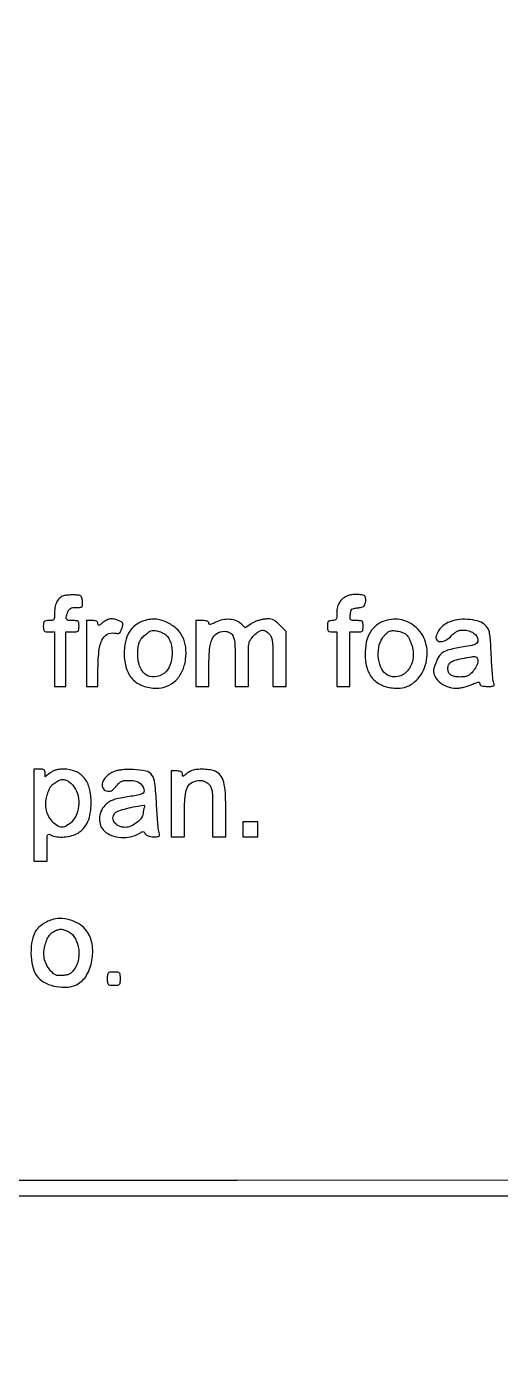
# Model space of a CAD drawing. Extents: x 56 to 1133, y 13 to 780.
# Drawn here: x 1045.7 to 1067, y 685.4 to 745.6 of the extents above; entities that cross this region are included whole.
import ezdxf

# ---------------------------------------------------------------- set-up
doc = ezdxf.new("R2010")
doc.units = 0
doc.header["$MEASUREMENT"] = 0

msp = doc.modelspace()

# ---------------------------------------------------------------- linework, layer by layer
for points in [[(1017.40694, 575.895877, -0.000001), (1070.584681, 576.252606, -0.000002), (1122.697079, 576.601864, -0.000762)], [(949.508039, 401.901185, -0.000001), (949.529232, 360.757398, -0.000095)], [(949.909968, 360.762414, -0.000001), (949.931161, 401.901185, -0.259795)], [(529.032925, 286.436984, -0.000002), (529.83462, 265.012438, -0.000004), (530.769888, 240.009811, -0.000003), (531.839084, 211.4154, 0.000001), (532.991169, 180.601107, 0.000001), (534.178651, 148.843697, 0.000001), (535.23949, 120.47627, 0.000003), (535.941746, 101.701946, 0.000115)], [(1130.14234, 577.288816, 0.000001), (1112.945079, 577.188951, 0.000111)], [(982.119406, 692.959489, 0.000005), (1054.580027, 692.958571, 0.000005), (1127.038215, 692.959144, 0.035582)], [(709.138363, 517.551959, 0.000072), (709.121796, 442.82444, 0.000019), (709.1172, 324.090018, -0.000009), (709.114218, 161.564965, -0.000147)], [(709.450724, 554.916273, 0.000002), (709.414274, 575.305401, 0.198447)], [(528.70788, 577.073614, 0.000003), (528.686579, 549.005158, 0.000159)], [(1130.319428, 549.297508, 0.000003), (1130.298148, 577.178284, 0.310328)], [(999.895262, 130.411957, -0.000016), (999.889323, 214.686923, -0.00001), (999.8874, 314.7966)], [(977.723738, 697.380759, -0.000011), (977.722823, 736.358283, -0.000011), (977.723684, 775.335814, -0.056695)], [(1131.442712, 775.016829, -0.000014), (1131.443689, 736.357733, -0.000014), (1131.442532, 697.691612, -0.046875)], [(949.534419, 437.103757, -0.000003), (949.50785, 417.314747, -0.198562)], [(949.93135, 417.399347, -0.000003), (949.904781, 437.177782, -0.000198)], [(1128.344614, 779.62665, 0.000013), (1110.344032, 779.647327, 0.00022)], [(1087.762707, 779.662731, 0.000072), (1054.539, 779.665964, 0.000045), (1012.645805, 779.660199, 0.000367), (993.484772, 779.641753, 0.000073), (980.860027, 779.618477, 0.065274)], [(980.964373, 778.942442, -0.000031), (995.954599, 778.96117, -0.000293), (1016.87865, 778.973761, -0.000057), (1054.7505, 778.970064), (1128.6063, 778.9545)], [(1128.2679, 693.6777), (1055.1312, 693.652906, -0.000069), (1021.112034, 693.6461, -0.000238), (999.008298, 693.655279, -0.000033), (982.023297, 693.671557, -0.028092)], [(1130.3406, 435.948782, 0.000028), (1130.336459, 510.110125, 0.000161)]]:
    msp.add_lwpolyline(points, format="xyb")
for points in [[(1047.369894, 719.972908, 0.116499), (1047.186776, 719.888441, 0.09524), (1047.044714, 719.725404, 0.079387), (1046.95503, 719.493079, 0.052539), (1046.925, 719.208076, -0.013569), (1046.918917, 718.983968, -0.140248), (1046.889017, 718.897506, -0.207556), (1046.822711, 718.856866, -0.035156), (1046.6712, 718.8462, 0.030723), (1046.528356, 718.837415, 0.167168), (1046.4597, 718.8039, 0.167168), (1046.426185, 718.735244, 0.030723), (1046.4174, 718.5924, 0.030723), (1046.426185, 718.449556, 0.167168), (1046.4597, 718.3809, 0.167168), (1046.528356, 718.347385, 0.030723), (1046.6712, 718.3386), (1046.925, 718.3386), (1046.925, 717.1119), (1046.925, 715.8852), (1047.1788, 715.8852), (1047.4326, 715.8852), (1047.4326, 717.1119), (1047.4326, 718.3386), (1047.7287, 718.3386, 0.021354), (1047.903063, 718.34605, 0.157079), (1047.978975, 718.377879, 0.185552), (1048.015344, 718.445212, 0.032088), (1048.0248, 718.5924, 0.032088), (1048.015344, 718.739588, 0.185552), (1047.978975, 718.806921, 0.157079), (1047.903063, 718.83875, 0.021354), (1047.7287, 718.8462, -0.030351), (1047.529779, 718.858286, -0.237283), (1047.454851, 718.908164, -0.201136), (1047.443202, 719.00432, -0.021729), (1047.515106, 719.221393, -0.054283), (1047.571586, 719.332092, -0.12019), (1047.640413, 719.396382, -0.0989), (1047.740278, 719.428915, -0.029452), (1047.901166, 719.4384, 0.017801), (1048.088581, 719.445075, 0.179493), (1048.158551, 719.47686, 0.200911), (1048.18665, 719.544707, 0.023061), (1048.17821, 719.71335, 0.030637), (1048.153168, 719.871154, 0.157788), (1048.10888, 719.946462, 0.147266), (1048.027089, 719.984344, 0.025592), (1047.8556, 719.999844, 0.013175), (1047.728346, 720.00145, 0.010419), (1047.590783, 719.996694, 0.010563), (1047.463231, 719.986913, 0.02565)], [(1060.1226, 719.970853, 0.073887), (1059.90793, 719.854143, 0.084117), (1059.747296, 719.68428, 0.081924), (1059.64867, 719.467033, 0.065764), (1059.615, 719.212153, -0.013751), (1059.609055, 718.996021, -0.117801), (1059.581627, 718.903945, -0.207488), (1059.522029, 718.859796, -0.057165), (1059.4035, 718.8462, 0.047675), (1059.291453, 718.835492, 0.173074), (1059.230775, 718.79967, 0.144586), (1059.200226, 718.72891, 0.030103), (1059.192, 718.5924, 0.030103), (1059.200226, 718.45589, 0.144586), (1059.230775, 718.38513, 0.173074), (1059.291453, 718.349308, 0.047675), (1059.4035, 718.3386), (1059.615, 718.3386), (1059.615, 717.1119), (1059.615, 715.8852), (1059.9111, 715.8852), (1060.2072, 715.8852), (1060.2072, 717.1119), (1060.2072, 718.3386), (1060.5033, 718.3386, 0.021354), (1060.677663, 718.34605, 0.157079), (1060.753575, 718.377879, 0.185552), (1060.789944, 718.445212, 0.032088), (1060.7994, 718.5924, 0.0323), (1060.789853, 718.740034, 0.187623), (1060.753128, 718.807244, 0.155702), (1060.67633, 718.838888, 0.020485), (1060.49794, 718.8462, -0.018096), (1060.312161, 718.852926, -0.180168), (1060.2425, 718.88478, -0.199988), (1060.214538, 718.952684, -0.022999), (1060.22299, 719.12115, -0.03273), (1060.248623, 719.278431, -0.15421), (1060.294539, 719.35626, -0.138452), (1060.37975, 719.398121, -0.024563), (1060.557761, 719.421821, 0.026918), (1060.723749, 719.444716, 0.108838), (1060.816988, 719.484988, 0.137121), (1060.873058, 719.555223, 0.053123), (1060.909582, 719.675405, 0.042554), (1060.919224, 719.767937, 0.051109), (1060.91194, 719.855109, 0.059005), (1060.889962, 719.925322, 0.14676), (1060.85512, 719.965639, 0.114412), (1060.734925, 720.008001, 0.02598), (1060.517742, 720.020844, 0.027854), (1060.291032, 720.009823, 0.061627)], [(1049.093709, 718.75546, -0.010926), (1048.97142, 718.66352, -0.109252), (1048.912961, 718.638447, -0.356195), (1048.882256, 718.655095, -0.097709), (1048.8708, 718.71316, 0.138258), (1048.85423, 718.771938, 0.135427), (1048.809302, 718.813963, 0.087976), (1048.73155, 718.838639, 0.032965), (1048.617, 718.8462), (1048.3632, 718.8462), (1048.3632, 717.3657), (1048.3632, 715.8852), (1048.617, 715.8852), (1048.8708, 715.8852), (1048.874484, 716.58315, -0.022328), (1048.917305, 717.440097, -0.080555), (1049.054955, 717.967415, -0.160204), (1049.292209, 718.230502, -0.18111), (1049.626439, 718.284762, 0.038924), (1049.75881, 718.268856, 0.152094), (1049.837486, 718.289794, 0.138797), (1049.894461, 718.353076, 0.030443), (1049.951535, 718.489474, 0.024081), (1049.995073, 718.636837, 0.143861), (1049.991378, 718.716, 0.16824), (1049.945828, 718.773997, 0.036053), (1049.831837, 718.836212, 0.045958), (1049.621545, 718.909578, 0.088428), (1049.444044, 718.921565, 0.090227), (1049.275704, 718.871525, 0.049444)], [(1050.9435, 718.837502, 0.088631), (1050.560261, 718.640363, 0.095215), (1050.28014, 718.326741, 0.08337), (1050.111403, 717.895316, 0.051663), (1050.0552, 717.352828, 0.073374), (1050.151262, 716.701749, 0.114247), (1050.432114, 716.211773, 0.119713), (1050.888487, 715.909815, 0.085754), (1051.4934, 715.802774, 0.095802), (1051.970658, 715.893062, 0.099277), (1052.373071, 716.154358, 0.092808), (1052.663042, 716.567563, 0.07278), (1052.815433, 717.0945, 0.062489), (1052.82175, 717.64857, 0.08953), (1052.680666, 718.117926, 0.093754), (1052.390949, 718.493121, 0.075121), (1051.9622, 718.77178, 0.034551), (1051.696564, 718.870948, 0.056008), (1051.459513, 718.913184, 0.056061), (1051.219162, 718.90174, 0.034693)], [(1054.17945, 718.776055, -0.011474), (1054.016557, 718.695821, -0.071545), (1053.927723, 718.669129, -0.227365), (1053.882016, 718.683173, -0.209375), (1053.8622, 718.72842, 0.188732), (1053.842292, 718.779282, 0.11198), (1053.787879, 718.816637, 0.06816), (1053.696398, 718.839264, 0.026597), (1053.5661, 718.8462), (1053.27, 718.8462), (1053.27, 717.3657), (1053.27, 715.8852), (1053.5661, 715.8852), (1053.8622, 715.8852), (1053.862672, 716.71005, -0.018801), (1053.894281, 717.537757, -0.080248), (1054.009493, 718.01701, -0.154443), (1054.22488, 718.271413, -0.141379), (1054.555483, 718.3668, -0.125907), (1054.812483, 718.301041, -0.185062), (1054.96173, 718.125217, -0.074853), (1055.031155, 717.761116, -0.009746), (1055.0466, 716.96883), (1055.0466, 715.8852), (1055.3427, 715.8852), (1055.6388, 715.8852), (1055.6388, 716.906908, -0.003663), (1055.643698, 717.575428, -0.044481), (1055.670188, 717.830321, -0.099956), (1055.739092, 717.997136, -0.048648), (1055.886092, 718.175908, -0.039791), (1056.087587, 718.347652, -0.128837), (1056.250117, 718.410701, -0.157278), (1056.402868, 718.380022, -0.068906), (1056.5694, 718.254, -0.098214), (1056.66144, 718.116416, -0.065405), (1056.710942, 717.932683, -0.029226), (1056.733558, 717.628109, -0.00392), (1056.7386, 716.985), (1056.7386, 715.8852), (1057.0347, 715.8852), (1057.3308, 715.8852), (1057.3308, 717.12036), (1057.3308, 718.35552), (1057.032415, 718.653905, 0.019905), (1056.849661, 718.82266, 0.085097), (1056.722529, 718.898178, 0.093288), (1056.583418, 718.923518, 0.026603), (1056.363342, 718.910508, 0.033076), (1056.20333, 718.88166, 0.023603), (1056.028934, 718.829297, 0.023953), (1055.866724, 718.763229, 0.046057), (1055.745473, 718.692717), (1055.498291, 718.516709), (1055.327161, 718.687839, 0.105071), (1055.101849, 718.83418, 0.072612), (1054.804253, 718.901254, 0.06821), (1054.480644, 718.881977, 0.07135)], [(1061.782393, 718.843288, 0.094796), (1061.400558, 718.644527, 0.093051), (1061.116118, 718.31776, 0.080766), (1060.94214, 717.86855, 0.052128), (1060.884, 717.3124, 0.076319), (1060.982075, 716.673609, 0.11718), (1061.267566, 716.195153, 0.119408), (1061.733164, 715.90206, 0.081212), (1062.353701, 715.8006, 0.182132), (1063.108266, 716.084892, 0.137932), (1063.594334, 716.833251, 0.129708), (1063.635188, 717.762803, 0.155883), (1063.199769, 718.517439, 0.059226), (1062.881393, 718.744671, 0.069008), (1062.53426, 718.876829, 0.069233), (1062.165216, 718.909286, 0.060172)], [(1064.736539, 718.809145, 0.051932), (1064.491171, 718.687732, 0.062817), (1064.292957, 718.52456, 0.067273), (1064.15187, 718.327871, 0.074895), (1064.074386, 718.107702, 0.261529), (1064.124609, 717.957518, 0.209028), (1064.289013, 717.902239, 0.109806), (1064.539627, 717.981551, 0.073684), (1064.7756, 718.1694, -0.033455), (1064.9025, 718.288226, -0.05848), (1065.023683, 718.365702, -0.063902), (1065.151621, 718.408722, -0.049227), (1065.298318, 718.4232, -0.06778), (1065.550715, 718.388827, -0.083916), (1065.765209, 718.288332, -0.099114), (1065.908914, 718.139427, -0.143483), (1065.96, 717.96507, -0.12591), (1065.931854, 717.855071, -0.160315), (1065.855792, 717.783946, -0.060678), (1065.692539, 717.731159, -0.006662), (1065.30435, 717.661239, 0.017158), (1064.6696, 717.5331, 0.097937), (1064.35829, 717.390794, 0.124583), (1064.161386, 717.156497, 0.034966), (1063.982203, 716.709315, 0.179438), (1063.995815, 716.399422, 0.109893), (1064.210239, 716.097734, 0.093272), (1064.570097, 715.878101, 0.091891), (1064.9871, 715.802774, 0.037003), (1065.142581, 715.815009, 0.019828), (1065.331713, 715.851805, 0.019639), (1065.522701, 715.904884, 0.028948), (1065.68505, 715.967522, -0.009321), (1065.87873, 716.051118, -0.069314), (1065.975689, 716.075918, -0.2315), (1066.023965, 716.058679, -0.195649), (1066.0446, 716.007964, 0.190381), (1066.066538, 715.952437, 0.120235), (1066.12561, 715.913823, 0.065188), (1066.230051, 715.891623, 0.019815), (1066.392051, 715.8852, 0.011448), (1066.587003, 715.889664, 0.110382), (1066.666485, 715.911291, 0.293202), (1066.6916, 715.955686, 0.09244), (1066.672624, 716.03325, -0.079056), (1066.644188, 716.137415, -0.004597), (1066.611314, 716.466621, -0.006883), (1066.581051, 716.861095, -0.005004), (1066.557823, 717.300656, 0.003764), (1066.523248, 717.987254, 0.033857), (1066.485556, 718.285943, 0.07733), (1066.418625, 718.470692, 0.071182), (1066.297273, 718.632311, 0.117077), (1066.022225, 718.801524, 0.05145), (1065.602016, 718.893564, 0.049593), (1065.14126, 718.899885, 0.067688)], [(1051.92219, 718.20646, -0.139576), (1052.146656, 717.846733, -0.079211), (1052.209807, 717.333462, -0.079165), (1052.110217, 716.825682, -0.139038), (1051.860652, 716.481936, -0.149664), (1051.41454, 716.309217, -0.194394), (1051.001174, 716.442418, -0.151677), (1050.725515, 716.868714, -0.089157), (1050.66736, 717.47835, -0.020271), (1050.699391, 717.736863, -0.063394), (1050.749467, 717.904409, -0.072969), (1050.835619, 718.040993, -0.033306), (1050.98355, 718.192034, -0.024182), (1051.137276, 718.316565, -0.070515), (1051.257386, 718.380893, -0.086673), (1051.375828, 718.402201, -0.050662), (1051.51976, 718.388318, -0.032129), (1051.629322, 718.358981, -0.024646), (1051.744662, 718.31356, -0.02519), (1051.84871, 718.260077, -0.052647)], [(1062.75099, 718.20646, -0.07198), (1062.813533, 718.130916, -0.023015), (1062.883845, 718.002755, -0.02243), (1062.949976, 717.850982, -0.023272), (1063.001343, 717.69573, -0.111315), (1063.032231, 717.093872, -0.134479), (1062.793153, 716.583121, -0.16429), (1062.369351, 716.329096, -0.178279), (1061.894514, 716.395308, -0.157857), (1061.632316, 716.667733, -0.079351), (1061.492145, 717.129407, -0.075256), (1061.499206, 717.639945, -0.109522), (1061.66655, 718.056221, -0.022466), (1061.748744, 718.165395, -0.024425), (1061.838262, 718.263612, -0.024888), (1061.922558, 718.339522, -0.099045), (1061.9838, 718.371864, -0.083456), (1062.161974, 718.393694, -0.041958), (1062.38738, 718.364573, -0.042005), (1062.603215, 718.29868, -0.089058)], [(1065.96, 717.033791, -0.07819), (1065.944751, 716.936872, -0.031964), (1065.895663, 716.812543, -0.030654), (1065.824803, 716.683212, -0.03426), (1065.74098, 716.568491, -0.03319), (1065.61161, 716.433965, -0.078582), (1065.495805, 716.357805, -0.076364), (1065.360073, 716.31988, -0.030018), (1065.1657, 716.3082, -0.041432), (1064.907494, 716.329633, -0.11044), (1064.737197, 716.398764, -0.146322), (1064.640599, 716.519546, -0.096301), (1064.6064, 716.695461, -0.106402), (1064.641458, 716.858341, -0.135289), (1064.73929, 716.976165, -0.083143), (1064.924499, 717.064035, -0.022145), (1065.243449, 717.139659, -0.006), (1065.686861, 717.218755, -0.077959), (1065.853971, 717.220245, -0.251732), (1065.931341, 717.162651, -0.109858)], [(1045.9944, 710.0901), (1045.9944, 708.0174), (1046.2905, 708.0174), (1046.5866, 708.0174), (1046.5866, 708.654877, -0.003619), (1046.589639, 709.074771, -0.078372), (1046.610575, 709.196081, -0.360464), (1046.663941, 709.228914, -0.087978), (1046.769762, 709.194328, 0.095388), (1047.022575, 709.115792, 0.046433), (1047.361849, 709.109618, 0.045842), (1047.706839, 709.167497, 0.074068), (1047.979869, 709.284774, 0.079144), (1048.236981, 709.506455, 0.072562), (1048.421655, 709.80336, 0.062532), (1048.532775, 710.180317, 0.038968), (1048.571417, 710.64, 0.062209), (1048.494461, 711.287544, 0.110001), (1048.255894, 711.767052, 0.125988), (1047.863381, 712.058901, 0.097277), (1047.338259, 712.162484, 0.028199), (1047.15052, 712.15204, 0.041527), (1046.98858, 712.120061, 0.046256), (1046.848121, 712.065515, 0.050957), (1046.724909, 711.98746), (1046.502, 711.812119), (1046.502, 711.98746, 0.074696), (1046.488976, 712.074154, 0.16857), (1046.450236, 712.127038, 0.12123), (1046.376831, 712.154944, 0.03051), (1046.2482, 712.1628), (1045.9944, 712.1628)], [(1047.746079, 711.436529, -0.111887), (1047.95367, 711.070193, -0.082328), (1048.013617, 710.605953, -0.081593), (1047.920445, 710.143206, -0.106369), (1047.686686, 709.781271, -0.060532), (1047.467414, 709.609513, -0.13465), (1047.264989, 709.552208, -0.136436), (1047.06344, 709.606476, -0.062879), (1046.846984, 709.7744, -0.076468), (1046.671795, 710.01329, -0.065167), (1046.564559, 710.307093, -0.062531), (1046.533771, 710.630471, -0.060098), (1046.582979, 710.955997, -0.016725), (1046.660711, 711.204176, -0.062036), (1046.733497, 711.350758, -0.070614), (1046.835005, 711.465149, -0.025976), (1047.007005, 711.596466, -0.085489), (1047.192484, 711.681432, -0.11858), (1047.374589, 711.685611, -0.102718), (1047.557577, 711.604368, -0.05251)], [(1049.579604, 712.045648, 0.079755), (1049.262899, 711.836506, 0.119507), (1049.079321, 711.562392, 0.197404), (1049.088279, 711.324093, 0.228224), (1049.261384, 711.17986, 0.059646), (1049.384281, 711.164198, 0.116141), (1049.480147, 711.186003, 0.088438), (1049.572719, 711.253684, 0.024761), (1049.690516, 711.389748, -0.032917), (1049.815256, 711.529174, -0.084371), (1049.926114, 711.606125, -0.08106), (1050.058878, 711.643824, -0.028734), (1050.256662, 711.6552, -0.04306), (1050.520898, 711.632402, -0.088473), (1050.715456, 711.561687, -0.106189), (1050.85112, 711.438635, -0.083812), (1050.938493, 711.260173, -0.141063), (1050.93949, 711.131931, -0.227755), (1050.868862, 711.051463, -0.055601), (1050.671798, 710.992341, -0.00327), (1050.0552, 710.884057, 0.013125), (1049.71815, 710.817994, 0.041909), (1049.499587, 710.749529, 0.058042), (1049.336653, 710.659819, 0.04885), (1049.18805, 710.530305, 0.092598), (1049.01174, 710.256223, 0.090623), (1048.944518, 709.93487, 0.095234), (1048.99611, 709.623945, 0.116087), (1049.158723, 709.378682, 0.099307), (1049.485941, 709.17525, 0.071449), (1049.907292, 709.082971, 0.070148), (1050.345774, 709.112445, 0.088029), (1050.723066, 709.264363, -0.017191), (1050.842572, 709.333426, -0.132403), (1050.905018, 709.347808, -0.207259), (1050.95204, 709.325346, -0.0516), (1051.00222, 709.254055, 0.114053), (1051.054405, 709.196595, 0.064908), (1051.138221, 709.15331, 0.052966), (1051.248628, 709.126147, 0.033864), (1051.380571, 709.1172, 0.014395), (1051.558016, 709.12231, 0.153067), (1051.624799, 709.14755, 0.262142), (1051.646328, 709.199494, 0.045312), (1051.623253, 709.30755, -0.049282), (1051.597395, 709.433512, -0.003975), (1051.56492, 709.770633, -0.00533), (1051.533602, 710.174318, -0.004069), (1051.507636, 710.616704, 0.013274), (1051.437198, 711.529245, 0.125697), (1051.302492, 711.894118, 0.194298), (1051.032704, 712.072126, 0.040146), (1050.456306, 712.141144, 0.01489), (1050.177831, 712.143691, 0.02197), (1049.933934, 712.127922, 0.025374), (1049.730881, 712.095313, 0.053672)], [(1053.1008, 712.102782, 0.037571), (1053.041716, 712.075866, 0.016473), (1052.967687, 712.031942, 0.016194), (1052.891825, 711.979949, 0.020859), (1052.82585, 711.927149, -0.010407), (1052.736591, 711.852602, -0.189584), (1052.701832, 711.841838, -0.36006), (1052.68222, 711.860691, -0.028491), (1052.6778, 711.938188, 0.124212), (1052.661846, 712.001419, 0.144075), (1052.618311, 712.045382, 0.093971), (1052.541375, 712.070599, 0.032345), (1052.424, 712.0782), (1052.1702, 712.0782), (1052.1702, 710.5977), (1052.1702, 709.1172), (1052.4663, 709.1172), (1052.7624, 709.1172), (1052.7624, 710.094301, -0.01753), (1052.791185, 710.915075, -0.091567), (1052.903812, 711.351172, -0.175644), (1053.125722, 711.574103, -0.110434), (1053.488419, 711.6552, -0.06733), (1053.579078, 711.642936, -0.039059), (1053.682607, 711.605497, -0.038298), (1053.782399, 711.550769, -0.051848), (1053.8622, 711.486, -0.098214), (1053.95424, 711.348416, -0.065405), (1054.003742, 711.164683, -0.029226), (1054.026358, 710.860109, -0.00392), (1054.0314, 710.217), (1054.0314, 709.1172), (1054.3275, 709.1172), (1054.6236, 709.1172), (1054.6236, 710.267664, 0.012088), (1054.603632, 711.09346, 0.052289), (1054.529049, 711.577657, 0.095945), (1054.384972, 711.876972, 0.126505), (1054.150242, 712.066478, 0.073398), (1053.942744, 712.126368, 0.024975), (1053.629308, 712.152923, 0.02503), (1053.314297, 712.148049, 0.071831)], [(1050.952551, 710.421581, 0.025865), (1050.932874, 710.361131, 0.017052), (1050.916284, 710.289915, 0.017174), (1050.904866, 710.219353, 0.031531), (1050.9012, 710.161273, -0.168032), (1050.834188, 709.967499, -0.059908), (1050.624236, 709.757624, -0.058521), (1050.357177, 709.59439, -0.108353), (1050.110051, 709.5402, -0.104273), (1049.806542, 709.604191, -0.1478), (1049.598402, 709.782755, -0.191213), (1049.554353, 710.011312, -0.174386), (1049.676727, 710.218848, -0.100378), (1049.808296, 710.289472, -0.009499), (1050.162305, 710.388802, -0.012905), (1050.55914, 710.481195, -0.016185), (1050.931401, 710.545316, -0.230422), (1050.95448, 710.537802, -0.159797), (1050.967521, 710.513128, -0.090551), (1050.967058, 710.472187, -0.043648)], [(1046.88093, 705.403791, 0.047097), (1046.619012, 705.31097, 0.045295), (1046.375419, 705.169801, 0.047832), (1046.175245, 704.997275, 0.073783), (1046.043362, 704.811187, 0.082948), (1045.890681, 704.32407, 0.052623), (1045.87097, 703.728247, 0.05374), (1045.973142, 703.165028, 0.114781), (1046.189841, 702.782481, 0.097425), (1046.542131, 702.524214, 0.065984), (1047.018062, 702.37355, 0.065985), (1047.516804, 702.352077, 0.097432), (1047.936234, 702.474049, 0.143812), (1048.364671, 702.883642, 0.087182), (1048.605858, 703.547896, 0.083784), (1048.611132, 704.281427, 0.115203), (1048.361697, 704.88931, 0.091563), (1048.089131, 705.153294, 0.063182), (1047.703288, 705.344743, 0.062393), (1047.275964, 705.435721, 0.083091)], [(1047.469354, 704.889309, -0.15629), (1047.795754, 704.628909, -0.094698), (1047.989237, 704.169357, -0.088571), (1048.006674, 703.640924, -0.11243), (1047.831688, 703.186561, -0.032572), (1047.716193, 703.036716, -0.080875), (1047.609485, 702.949072, -0.080836), (1047.480453, 702.899781, -0.032517), (1047.292943, 702.873631, -0.028598), (1047.097786, 702.870435, -0.088635), (1046.969659, 702.898766, -0.089714), (1046.860133, 702.969491, -0.029751), (1046.728021, 703.108771, -0.061298), (1046.558465, 703.369233, -0.066175), (1046.462491, 703.656475, -0.065861), (1046.44463, 703.960008, -0.059815), (1046.504645, 704.268336, -0.022513), (1046.598966, 704.521416, -0.058561), (1046.69521, 704.689994, -0.075551), (1046.81134, 704.805855, -0.06216), (1046.964363, 704.891301, -0.017843), (1047.116005, 704.946555, -0.079588), (1047.209267, 704.961117, -0.075115), (1047.304973, 704.946272, -0.014871)], [(1049.2938, 702.7299, 0.021868), (1049.301676, 702.549904, 0.176278), (1049.3361, 702.4761, 0.176278), (1049.409904, 702.441676, 0.021868), (1049.5899, 702.4338, 0.021868), (1049.769896, 702.441676, 0.176278), (1049.8437, 702.4761, 0.176278), (1049.878124, 702.549904, 0.021868), (1049.886, 702.7299, 0.021868), (1049.878124, 702.909896, 0.176278), (1049.8437, 702.9837, 0.176278), (1049.769896, 703.018124, 0.021868), (1049.5899, 703.026, 0.021868), (1049.409904, 703.018124, 0.176278), (1049.3361, 702.9837, 0.176278), (1049.301676, 702.909896, 0.021868)]]:
    msp.add_lwpolyline(points, format="xyb", close=True)
msp.add_lwpolyline([(1055.385, 709.4556), (1055.385, 709.1172), (1055.7234, 709.1172), (1056.0618, 709.1172), (1056.0618, 709.4556), (1056.0618, 709.794), (1055.7234, 709.794), (1055.385, 709.794)], close=True)

doc.saveas('drawing.dxf')
